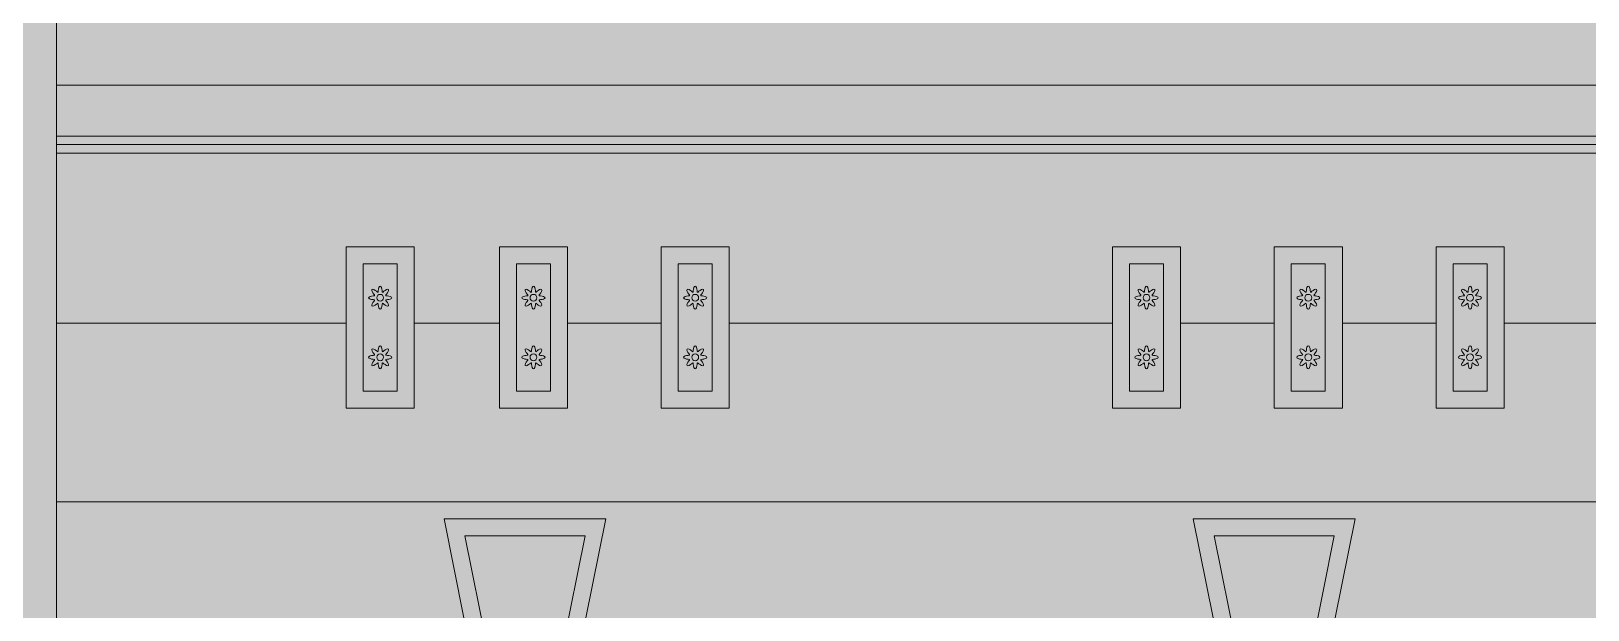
# Model space of a CAD drawing. Header units: millimetres. Extents: x -2412 to 16214, y -1176 to 12021.
# Drawn here: x 10473 to 13265, y 2447 to 3486 of the extents above; entities that cross this region are included whole.
import ezdxf

# ---------------------------------------------------------------- set-up
doc = ezdxf.new("R2010")
doc.units = ezdxf.units.MM
for name, color, linetype, lineweight, true_color in [('00_WHITE_BACKGROUND', 7, 'Continuous', 18, 0xffffff), ('01_STRUCTURE', 7, 'Continuous', 18, 0x000000), ('02_CORNICES', 7, 'Continuous', 18, 0x000000), ('03_FRAMES_DOORS', 7, 'Continuous', 18, 0x000000), ('04_GLAZING_SHUTTERS', 7, 'Continuous', 18, 0x000000), ('05_STONE_JOINTS', 7, 'Continuous', 18, 0x000000), ('06_ORNAMENT', 7, 'Continuous', 18, 0x000000)]:
    doc.layers.add(name, color=color, linetype=linetype, lineweight=lineweight, true_color=true_color)

msp = doc.modelspace()

# ---------------------------------------------------------------- linework, layer by layer
at = {"layer": '00_WHITE_BACKGROUND', "lineweight": 18, "true_color": 0xffffff}
msp.add_solid([(-2412.2137, -1175.5725), (16213.7405, -1175.5725), (-2412.2137, 12015.2672), (16213.7405, 12015.2672)], dxfattribs=at)
at = {"layer": '01_STRUCTURE', "color": 7, "lineweight": 18, "true_color": 0x000000}
for points in [[(10519.084, 2061.0687), (10519.084, 2305.3435), (10519.084, 2641.2214), (10519.084, 2961.8321), (10519.084, 3267.1756), (10519.084, 3282.4427), (10519.084, 3297.7099), (10519.084, 3389.313), (10519.084, 3618.3206)], [(11213.7405, 2610.687), (11503.8168, 2610.687)]]:
    msp.add_lwpolyline(points, dxfattribs=at)
at = {"layer": '02_CORNICES', "color": 7, "lineweight": 18, "true_color": 0x000000}
for points in [[(13961.8321, 3389.313), (10519.084, 3389.313)], [(10519.084, 3297.7099), (13893.1298, 3297.7099), (13961.8321, 3389.313)], [(10519.084, 3282.4427), (13969.4656, 3282.4427), (13969.4656, 3389.313), (13961.8321, 3389.313)], [(11261.4962, 2373.2977), (11249.4351, 2433.2366), (11213.7405, 2610.687)], [(11503.8168, 2610.687), (11468.1221, 2433.2366), (11456.0611, 2373.2977)], [(12605.0076, 2373.2977), (12592.9466, 2433.2366), (12557.2519, 2610.687)], [(12847.3282, 2610.687), (12811.6336, 2433.2366), (12799.5725, 2373.2977)]]:
    msp.add_lwpolyline(points, dxfattribs=at)
for points in [[(11251.0229, 2580.1527), (11290.9618, 2381.6794), (11426.5954, 2381.6794), (11466.5344, 2580.1527)], [(12594.5344, 2580.1527), (12634.4733, 2381.6794), (12770.1069, 2381.6794), (12810.0458, 2580.1527)]]:
    msp.add_lwpolyline(points, close=True, dxfattribs=at)
at = {"layer": '03_FRAMES_DOORS', "color": 7, "lineweight": 18, "true_color": 0x000000}
for points in [[(11725.1908, 3099.2366), (11725.1908, 2961.8321), (11725.1908, 2809.1603), (11603.0534, 2809.1603), (11603.0534, 2961.8321)], [(11160.3053, 2961.8321), (11160.3053, 2809.1603), (11038.1679, 2809.1603), (11038.1679, 2961.8321)], [(11435.1145, 2961.8321), (11435.1145, 2809.1603), (11312.9771, 2809.1603), (11312.9771, 2961.8321)], [(12534.3511, 2961.8321), (12534.3511, 2809.1603), (12412.2137, 2809.1603), (12412.2137, 2961.8321)]]:
    msp.add_lwpolyline(points, dxfattribs=at)
for points in [[(12702.2901, 3099.2366), (12824.4275, 3099.2366), (12824.4275, 2961.8321), (12824.4275, 2809.1603), (12702.2901, 2809.1603), (12702.2901, 2961.8321)], [(12992.3664, 3099.2366), (13114.5038, 3099.2366), (13114.5038, 2961.8321), (13114.5038, 2809.1603), (12992.3664, 2809.1603), (12992.3664, 2961.8321)]]:
    msp.add_lwpolyline(points, close=True, dxfattribs=at)
at = {"layer": '04_GLAZING_SHUTTERS', "color": 7, "lineweight": 18, "true_color": 0x000000}
for points in [[(11068.7023, 3068.7023), (11129.771, 3068.7023), (11129.771, 2839.6947), (11068.7023, 2839.6947)], [(11343.5115, 3068.7023), (11404.5802, 3068.7023), (11404.5802, 2839.6947), (11343.5115, 2839.6947)], [(11633.5878, 3068.7023), (11694.6565, 3068.7023), (11694.6565, 2839.6947), (11633.5878, 2839.6947)], [(12442.7481, 3068.7023), (12503.8168, 3068.7023), (12503.8168, 2839.6947), (12442.7481, 2839.6947)], [(12732.8244, 3068.7023), (12793.8931, 3068.7023), (12793.8931, 2839.6947), (12732.8244, 2839.6947)], [(13022.9008, 3068.7023), (13083.9695, 3068.7023), (13083.9695, 2839.6947), (13022.9008, 2839.6947)]]:
    msp.add_lwpolyline(points, close=True, dxfattribs=at)
at = {"layer": '05_STONE_JOINTS', "color": 7, "lineweight": 18, "true_color": 0x000000}
for points in [[(13832.0611, 3267.1756), (10519.084, 3267.1756)], [(10519.084, 2961.8321), (11038.1679, 2961.8321), (11038.1679, 3099.2366), (11160.3053, 3099.2366), (11160.3053, 2961.8321), (11312.9771, 2961.8321), (11312.9771, 3099.2366), (11435.1145, 3099.2366), (11435.1145, 2961.8321), (11603.0534, 2961.8321), (11603.0534, 3099.2366), (11725.1908, 3099.2366)], [(11725.1908, 2961.8321), (12412.2137, 2961.8321), (12412.2137, 3099.2366), (12534.3511, 3099.2366), (12534.3511, 2961.8321), (12702.2901, 2961.8321)], [(12824.4275, 2961.8321), (12992.3664, 2961.8321)], [(13114.5038, 2961.8321), (13832.0611, 2961.8321), (13832.0611, 2641.2214)], [(10519.084, 2641.2214), (13832.0611, 2641.2214)], [(12557.2519, 2610.687), (12847.3282, 2610.687)]]:
    msp.add_lwpolyline(points, dxfattribs=at)
at = {"layer": '06_ORNAMENT', "color": 7, "lineweight": 18, "true_color": 0x000000}
for points in [[(11078.4733, 3007.6336), (11079.1908, 3006.3206), (11081.1145, 3005.2519), (11083.7557, 3004.5496), (11086.3969, 3004.1985), (11088.3817, 3003.9542), (11089.2672, 3003.4962), (11088.9618, 3002.5649), (11087.7252, 3000.9924), (11086.1221, 2998.8702), (11084.7481, 2996.5038), (11084.1221, 2994.3817), (11084.5496, 2992.9466), (11085.9847, 2992.5191), (11088.1069, 2993.145), (11090.4733, 2994.5191), (11092.5954, 2996.1221), (11094.1679, 2997.3588), (11095.0992, 2997.6641), (11095.5573, 2996.7786), (11095.8015, 2994.7939), (11096.1527, 2992.1527), (11096.855, 2989.5115), (11097.9237, 2987.5878), (11099.2366, 2986.8702), (11100.5496, 2987.5878), (11101.6183, 2989.5115), (11102.3206, 2992.1527), (11102.6718, 2994.7939), (11102.916, 2996.7786), (11103.374, 2997.6641), (11104.3053, 2997.3588), (11105.8779, 2996.1221), (11108, 2994.5191), (11110.3664, 2993.145), (11112.4885, 2992.5191), (11113.9237, 2992.9466), (11114.3511, 2994.3817), (11113.7252, 2996.5038), (11112.3511, 2998.8702), (11110.7481, 3000.9924), (11109.5115, 3002.5649), (11109.2061, 3003.4962), (11110.0916, 3003.9542), (11112.0763, 3004.1985), (11114.7176, 3004.5496), (11117.3588, 3005.2519), (11119.2824, 3006.3206), (11120, 3007.6336), (11119.2824, 3008.9466), (11117.3588, 3010.0153), (11114.7176, 3010.7176), (11112.0763, 3011.0687), (11110.0916, 3011.313), (11109.2061, 3011.771), (11109.5115, 3012.7023), (11110.7481, 3014.2748), (11112.3511, 3016.3969), (11113.7252, 3018.7634), (11114.3511, 3020.8855), (11113.9237, 3022.3206), (11112.4885, 3022.7481), (11110.3664, 3022.1221), (11108, 3020.7481), (11105.8779, 3019.145), (11104.3053, 3017.9084), (11103.374, 3017.6031), (11102.916, 3018.4885), (11102.6718, 3020.4733), (11102.3206, 3023.1145), (11101.6183, 3025.7557), (11100.5496, 3027.6794), (11099.2366, 3028.3969), (11097.9237, 3027.6794), (11096.855, 3025.7557), (11096.1527, 3023.1145), (11095.8015, 3020.4733), (11095.5573, 3018.4885), (11095.0992, 3017.6031), (11094.1679, 3017.9084), (11092.5954, 3019.145), (11090.4733, 3020.7481), (11088.1069, 3022.1221), (11085.9847, 3022.7481), (11084.5496, 3022.3206), (11084.1221, 3020.8855), (11084.7481, 3018.7634), (11086.1221, 3016.3969), (11087.7252, 3014.2748), (11088.9618, 3012.7023), (11089.2672, 3011.771), (11088.3817, 3011.313), (11086.3969, 3011.0687), (11083.7557, 3010.7176), (11081.1145, 3010.0153), (11079.1908, 3008.9466)], [(11353.2824, 3007.6336), (11354, 3006.3206), (11355.9237, 3005.2519), (11358.5649, 3004.5496), (11361.2061, 3004.1985), (11363.1908, 3003.9542), (11364.0763, 3003.4962), (11363.771, 3002.5649), (11362.5344, 3000.9924), (11360.9313, 2998.8702), (11359.5573, 2996.5038), (11358.9313, 2994.3817), (11359.3588, 2992.9466), (11360.7939, 2992.5191), (11362.916, 2993.145), (11365.2824, 2994.5191), (11367.4046, 2996.1221), (11368.9771, 2997.3588), (11369.9084, 2997.6641), (11370.3664, 2996.7786), (11370.6107, 2994.7939), (11370.9618, 2992.1527), (11371.6641, 2989.5115), (11372.7328, 2987.5878), (11374.0458, 2986.8702), (11375.3588, 2987.5878), (11376.4275, 2989.5115), (11377.1298, 2992.1527), (11377.4809, 2994.7939), (11377.7252, 2996.7786), (11378.1832, 2997.6641), (11379.1145, 2997.3588), (11380.687, 2996.1221), (11382.8092, 2994.5191), (11385.1756, 2993.145), (11387.2977, 2992.5191), (11388.7328, 2992.9466), (11389.1603, 2994.3817), (11388.5344, 2996.5038), (11387.1603, 2998.8702), (11385.5573, 3000.9924), (11384.3206, 3002.5649), (11384.0153, 3003.4962), (11384.9008, 3003.9542), (11386.8855, 3004.1985), (11389.5267, 3004.5496), (11392.1679, 3005.2519), (11394.0916, 3006.3206), (11394.8092, 3007.6336), (11394.0916, 3008.9466), (11392.1679, 3010.0153), (11389.5267, 3010.7176), (11386.8855, 3011.0687), (11384.9008, 3011.313), (11384.0153, 3011.771), (11384.3206, 3012.7023), (11385.5573, 3014.2748), (11387.1603, 3016.3969), (11388.5344, 3018.7634), (11389.1603, 3020.8855), (11388.7328, 3022.3206), (11387.2977, 3022.7481), (11385.1756, 3022.1221), (11382.8092, 3020.7481), (11380.687, 3019.145), (11379.1145, 3017.9084), (11378.1832, 3017.6031), (11377.7252, 3018.4885), (11377.4809, 3020.4733), (11377.1298, 3023.1145), (11376.4275, 3025.7557), (11375.3588, 3027.6794), (11374.0458, 3028.3969), (11372.7328, 3027.6794), (11371.6641, 3025.7557), (11370.9618, 3023.1145), (11370.6107, 3020.4733), (11370.3664, 3018.4885), (11369.9084, 3017.6031), (11368.9771, 3017.9084), (11367.4046, 3019.145), (11365.2824, 3020.7481), (11362.916, 3022.1221), (11360.7939, 3022.7481), (11359.3588, 3022.3206), (11358.9313, 3020.8855), (11359.5573, 3018.7634), (11360.9313, 3016.3969), (11362.5344, 3014.2748), (11363.771, 3012.7023), (11364.0763, 3011.771), (11363.1908, 3011.313), (11361.2061, 3011.0687), (11358.5649, 3010.7176), (11355.9237, 3010.0153), (11354, 3008.9466)], [(11643.3588, 3007.6336), (11644.0763, 3006.3206), (11646, 3005.2519), (11648.6412, 3004.5496), (11651.2824, 3004.1985), (11653.2672, 3003.9542), (11654.1527, 3003.4962), (11653.8473, 3002.5649), (11652.6107, 3000.9924), (11651.0076, 2998.8702), (11649.6336, 2996.5038), (11649.0076, 2994.3817), (11649.4351, 2992.9466), (11650.8702, 2992.5191), (11652.9924, 2993.145), (11655.3588, 2994.5191), (11657.4809, 2996.1221), (11659.0534, 2997.3588), (11659.9847, 2997.6641), (11660.4427, 2996.7786), (11660.687, 2994.7939), (11661.0382, 2992.1527), (11661.7405, 2989.5115), (11662.8092, 2987.5878), (11664.1221, 2986.8702), (11665.4351, 2987.5878), (11666.5038, 2989.5115), (11667.2061, 2992.1527), (11667.5573, 2994.7939), (11667.8015, 2996.7786), (11668.2595, 2997.6641), (11669.1908, 2997.3588), (11670.7634, 2996.1221), (11672.8855, 2994.5191), (11675.2519, 2993.145), (11677.374, 2992.5191), (11678.8092, 2992.9466), (11679.2366, 2994.3817), (11678.6107, 2996.5038), (11677.2366, 2998.8702), (11675.6336, 3000.9924), (11674.3969, 3002.5649), (11674.0916, 3003.4962), (11674.9771, 3003.9542), (11676.9618, 3004.1985), (11679.6031, 3004.5496), (11682.2443, 3005.2519), (11684.1679, 3006.3206), (11684.8855, 3007.6336), (11684.1679, 3008.9466), (11682.2443, 3010.0153), (11679.6031, 3010.7176), (11676.9618, 3011.0687), (11674.9771, 3011.313), (11674.0916, 3011.771), (11674.3969, 3012.7023), (11675.6336, 3014.2748), (11677.2366, 3016.3969), (11678.6107, 3018.7634), (11679.2366, 3020.8855), (11678.8092, 3022.3206), (11677.374, 3022.7481), (11675.2519, 3022.1221), (11672.8855, 3020.7481), (11670.7634, 3019.145), (11669.1908, 3017.9084), (11668.2595, 3017.6031), (11667.8015, 3018.4885), (11667.5573, 3020.4733), (11667.2061, 3023.1145), (11666.5038, 3025.7557), (11665.4351, 3027.6794), (11664.1221, 3028.3969), (11662.8092, 3027.6794), (11661.7405, 3025.7557), (11661.0382, 3023.1145), (11660.687, 3020.4733), (11660.4427, 3018.4885), (11659.9847, 3017.6031), (11659.0534, 3017.9084), (11657.4809, 3019.145), (11655.3588, 3020.7481), (11652.9924, 3022.1221), (11650.8702, 3022.7481), (11649.4351, 3022.3206), (11649.0076, 3020.8855), (11649.6336, 3018.7634), (11651.0076, 3016.3969), (11652.6107, 3014.2748), (11653.8473, 3012.7023), (11654.1527, 3011.771), (11653.2672, 3011.313), (11651.2824, 3011.0687), (11648.6412, 3010.7176), (11646, 3010.0153), (11644.0763, 3008.9466)], [(12452.5191, 3007.6336), (12453.2366, 3006.3206), (12455.1603, 3005.2519), (12457.8015, 3004.5496), (12460.4427, 3004.1985), (12462.4275, 3003.9542), (12463.313, 3003.4962), (12463.0076, 3002.5649), (12461.771, 3000.9924), (12460.1679, 2998.8702), (12458.7939, 2996.5038), (12458.1679, 2994.3817), (12458.5954, 2992.9466), (12460.0305, 2992.5191), (12462.1527, 2993.145), (12464.5191, 2994.5191), (12466.6412, 2996.1221), (12468.2137, 2997.3588), (12469.145, 2997.6641), (12469.6031, 2996.7786), (12469.8473, 2994.7939), (12470.1985, 2992.1527), (12470.9008, 2989.5115), (12471.9695, 2987.5878), (12473.2824, 2986.8702), (12474.5954, 2987.5878), (12475.6641, 2989.5115), (12476.3664, 2992.1527), (12476.7176, 2994.7939), (12476.9618, 2996.7786), (12477.4198, 2997.6641), (12478.3511, 2997.3588), (12479.9237, 2996.1221), (12482.0458, 2994.5191), (12484.4122, 2993.145), (12486.5344, 2992.5191), (12487.9695, 2992.9466), (12488.3969, 2994.3817), (12487.771, 2996.5038), (12486.3969, 2998.8702), (12484.7939, 3000.9924), (12483.5573, 3002.5649), (12483.2519, 3003.4962), (12484.1374, 3003.9542), (12486.1221, 3004.1985), (12488.7634, 3004.5496), (12491.4046, 3005.2519), (12493.3282, 3006.3206), (12494.0458, 3007.6336), (12493.3282, 3008.9466), (12491.4046, 3010.0153), (12488.7634, 3010.7176), (12486.1221, 3011.0687), (12484.1374, 3011.313), (12483.2519, 3011.771), (12483.5573, 3012.7023), (12484.7939, 3014.2748), (12486.3969, 3016.3969), (12487.771, 3018.7634), (12488.3969, 3020.8855), (12487.9695, 3022.3206), (12486.5344, 3022.7481), (12484.4122, 3022.1221), (12482.0458, 3020.7481), (12479.9237, 3019.145), (12478.3511, 3017.9084), (12477.4198, 3017.6031), (12476.9618, 3018.4885), (12476.7176, 3020.4733), (12476.3664, 3023.1145), (12475.6641, 3025.7557), (12474.5954, 3027.6794), (12473.2824, 3028.3969), (12471.9695, 3027.6794), (12470.9008, 3025.7557), (12470.1985, 3023.1145), (12469.8473, 3020.4733), (12469.6031, 3018.4885), (12469.145, 3017.6031), (12468.2137, 3017.9084), (12466.6412, 3019.145), (12464.5191, 3020.7481), (12462.1527, 3022.1221), (12460.0305, 3022.7481), (12458.5954, 3022.3206), (12458.1679, 3020.8855), (12458.7939, 3018.7634), (12460.1679, 3016.3969), (12461.771, 3014.2748), (12463.0076, 3012.7023), (12463.313, 3011.771), (12462.4275, 3011.313), (12460.4427, 3011.0687), (12457.8015, 3010.7176), (12455.1603, 3010.0153), (12453.2366, 3008.9466)], [(12742.5954, 3007.6336), (12743.313, 3006.3206), (12745.2366, 3005.2519), (12747.8779, 3004.5496), (12750.5191, 3004.1985), (12752.5038, 3003.9542), (12753.3893, 3003.4962), (12753.084, 3002.5649), (12751.8473, 3000.9924), (12750.2443, 2998.8702), (12748.8702, 2996.5038), (12748.2443, 2994.3817), (12748.6718, 2992.9466), (12750.1069, 2992.5191), (12752.229, 2993.145), (12754.5954, 2994.5191), (12756.7176, 2996.1221), (12758.2901, 2997.3588), (12759.2214, 2997.6641), (12759.6794, 2996.7786), (12759.9237, 2994.7939), (12760.2748, 2992.1527), (12760.9771, 2989.5115), (12762.0458, 2987.5878), (12763.3588, 2986.8702), (12764.6718, 2987.5878), (12765.7405, 2989.5115), (12766.4427, 2992.1527), (12766.7939, 2994.7939), (12767.0382, 2996.7786), (12767.4962, 2997.6641), (12768.4275, 2997.3588), (12770, 2996.1221), (12772.1221, 2994.5191), (12774.4885, 2993.145), (12776.6107, 2992.5191), (12778.0458, 2992.9466), (12778.4733, 2994.3817), (12777.8473, 2996.5038), (12776.4733, 2998.8702), (12774.8702, 3000.9924), (12773.6336, 3002.5649), (12773.3282, 3003.4962), (12774.2137, 3003.9542), (12776.1985, 3004.1985), (12778.8397, 3004.5496), (12781.4809, 3005.2519), (12783.4046, 3006.3206), (12784.1221, 3007.6336), (12783.4046, 3008.9466), (12781.4809, 3010.0153), (12778.8397, 3010.7176), (12776.1985, 3011.0687), (12774.2137, 3011.313), (12773.3282, 3011.771), (12773.6336, 3012.7023), (12774.8702, 3014.2748), (12776.4733, 3016.3969), (12777.8473, 3018.7634), (12778.4733, 3020.8855), (12778.0458, 3022.3206), (12776.6107, 3022.7481), (12774.4885, 3022.1221), (12772.1221, 3020.7481), (12770, 3019.145), (12768.4275, 3017.9084), (12767.4962, 3017.6031), (12767.0382, 3018.4885), (12766.7939, 3020.4733), (12766.4427, 3023.1145), (12765.7405, 3025.7557), (12764.6718, 3027.6794), (12763.3588, 3028.3969), (12762.0458, 3027.6794), (12760.9771, 3025.7557), (12760.2748, 3023.1145), (12759.9237, 3020.4733), (12759.6794, 3018.4885), (12759.2214, 3017.6031), (12758.2901, 3017.9084), (12756.7176, 3019.145), (12754.5954, 3020.7481), (12752.229, 3022.1221), (12750.1069, 3022.7481), (12748.6718, 3022.3206), (12748.2443, 3020.8855), (12748.8702, 3018.7634), (12750.2443, 3016.3969), (12751.8473, 3014.2748), (12753.084, 3012.7023), (12753.3893, 3011.771), (12752.5038, 3011.313), (12750.5191, 3011.0687), (12747.8779, 3010.7176), (12745.2366, 3010.0153), (12743.313, 3008.9466)], [(13032.6718, 3007.6336), (13033.3893, 3006.3206), (13035.313, 3005.2519), (13037.9542, 3004.5496), (13040.5954, 3004.1985), (13042.5802, 3003.9542), (13043.4656, 3003.4962), (13043.1603, 3002.5649), (13041.9237, 3000.9924), (13040.3206, 2998.8702), (13038.9466, 2996.5038), (13038.3206, 2994.3817), (13038.7481, 2992.9466), (13040.1832, 2992.5191), (13042.3053, 2993.145), (13044.6718, 2994.5191), (13046.7939, 2996.1221), (13048.3664, 2997.3588), (13049.2977, 2997.6641), (13049.7557, 2996.7786), (13050, 2994.7939), (13050.3511, 2992.1527), (13051.0534, 2989.5115), (13052.1221, 2987.5878), (13053.4351, 2986.8702), (13054.7481, 2987.5878), (13055.8168, 2989.5115), (13056.5191, 2992.1527), (13056.8702, 2994.7939), (13057.1145, 2996.7786), (13057.5725, 2997.6641), (13058.5038, 2997.3588), (13060.0763, 2996.1221), (13062.1985, 2994.5191), (13064.5649, 2993.145), (13066.687, 2992.5191), (13068.1221, 2992.9466), (13068.5496, 2994.3817), (13067.9237, 2996.5038), (13066.5496, 2998.8702), (13064.9466, 3000.9924), (13063.7099, 3002.5649), (13063.4046, 3003.4962), (13064.2901, 3003.9542), (13066.2748, 3004.1985), (13068.916, 3004.5496), (13071.5573, 3005.2519), (13073.4809, 3006.3206), (13074.1985, 3007.6336), (13073.4809, 3008.9466), (13071.5573, 3010.0153), (13068.916, 3010.7176), (13066.2748, 3011.0687), (13064.2901, 3011.313), (13063.4046, 3011.771), (13063.7099, 3012.7023), (13064.9466, 3014.2748), (13066.5496, 3016.3969), (13067.9237, 3018.7634), (13068.5496, 3020.8855), (13068.1221, 3022.3206), (13066.687, 3022.7481), (13064.5649, 3022.1221), (13062.1985, 3020.7481), (13060.0763, 3019.145), (13058.5038, 3017.9084), (13057.5725, 3017.6031), (13057.1145, 3018.4885), (13056.8702, 3020.4733), (13056.5191, 3023.1145), (13055.8168, 3025.7557), (13054.7481, 3027.6794), (13053.4351, 3028.3969), (13052.1221, 3027.6794), (13051.0534, 3025.7557), (13050.3511, 3023.1145), (13050, 3020.4733), (13049.7557, 3018.4885), (13049.2977, 3017.6031), (13048.3664, 3017.9084), (13046.7939, 3019.145), (13044.6718, 3020.7481), (13042.3053, 3022.1221), (13040.1832, 3022.7481), (13038.7481, 3022.3206), (13038.3206, 3020.8855), (13038.9466, 3018.7634), (13040.3206, 3016.3969), (13041.9237, 3014.2748), (13043.1603, 3012.7023), (13043.4656, 3011.771), (13042.5802, 3011.313), (13040.5954, 3011.0687), (13037.9542, 3010.7176), (13035.313, 3010.0153), (13033.3893, 3008.9466)], [(11093.1298, 3007.6336), (11093.5878, 3005.2977), (11094.916, 3003.313), (11096.9008, 3001.9847), (11099.2366, 3001.5267), (11101.5725, 3001.9847), (11103.5573, 3003.313), (11104.8855, 3005.2977), (11105.3435, 3007.6336), (11104.8855, 3009.9695), (11103.5573, 3011.9542), (11101.5725, 3013.2824), (11099.2366, 3013.7405), (11096.9008, 3013.2824), (11094.916, 3011.9542), (11093.5878, 3009.9695)], [(11367.9389, 3007.6336), (11368.3969, 3005.2977), (11369.7252, 3003.313), (11371.7099, 3001.9847), (11374.0458, 3001.5267), (11376.3817, 3001.9847), (11378.3664, 3003.313), (11379.6947, 3005.2977), (11380.1527, 3007.6336), (11379.6947, 3009.9695), (11378.3664, 3011.9542), (11376.3817, 3013.2824), (11374.0458, 3013.7405), (11371.7099, 3013.2824), (11369.7252, 3011.9542), (11368.3969, 3009.9695)], [(11658.0153, 3007.6336), (11658.4733, 3005.2977), (11659.8015, 3003.313), (11661.7863, 3001.9847), (11664.1221, 3001.5267), (11666.458, 3001.9847), (11668.4427, 3003.313), (11669.771, 3005.2977), (11670.229, 3007.6336), (11669.771, 3009.9695), (11668.4427, 3011.9542), (11666.458, 3013.2824), (11664.1221, 3013.7405), (11661.7863, 3013.2824), (11659.8015, 3011.9542), (11658.4733, 3009.9695)], [(12467.1756, 3007.6336), (12467.6336, 3005.2977), (12468.9618, 3003.313), (12470.9466, 3001.9847), (12473.2824, 3001.5267), (12475.6183, 3001.9847), (12477.6031, 3003.313), (12478.9313, 3005.2977), (12479.3893, 3007.6336), (12478.9313, 3009.9695), (12477.6031, 3011.9542), (12475.6183, 3013.2824), (12473.2824, 3013.7405), (12470.9466, 3013.2824), (12468.9618, 3011.9542), (12467.6336, 3009.9695)], [(12757.2519, 3007.6336), (12757.7099, 3005.2977), (12759.0382, 3003.313), (12761.0229, 3001.9847), (12763.3588, 3001.5267), (12765.6947, 3001.9847), (12767.6794, 3003.313), (12769.0076, 3005.2977), (12769.4656, 3007.6336), (12769.0076, 3009.9695), (12767.6794, 3011.9542), (12765.6947, 3013.2824), (12763.3588, 3013.7405), (12761.0229, 3013.2824), (12759.0382, 3011.9542), (12757.7099, 3009.9695)], [(13047.3282, 3007.6336), (13047.7863, 3005.2977), (13049.1145, 3003.313), (13051.0992, 3001.9847), (13053.4351, 3001.5267), (13055.771, 3001.9847), (13057.7557, 3003.313), (13059.084, 3005.2977), (13059.542, 3007.6336), (13059.084, 3009.9695), (13057.7557, 3011.9542), (13055.771, 3013.2824), (13053.4351, 3013.7405), (13051.0992, 3013.2824), (13049.1145, 3011.9542), (13047.7863, 3009.9695)], [(11078.4733, 2900.7634), (11079.1908, 2899.4504), (11081.1145, 2898.3817), (11083.7557, 2897.6794), (11086.3969, 2897.3282), (11088.3817, 2897.084), (11089.2672, 2896.626), (11088.9618, 2895.6947), (11087.7252, 2894.1221), (11086.1221, 2892), (11084.7481, 2889.6336), (11084.1221, 2887.5115), (11084.5496, 2886.0763), (11085.9847, 2885.6489), (11088.1069, 2886.2748), (11090.4733, 2887.6489), (11092.5954, 2889.2519), (11094.1679, 2890.4885), (11095.0992, 2890.7939), (11095.5573, 2889.9084), (11095.8015, 2887.9237), (11096.1527, 2885.2824), (11096.855, 2882.6412), (11097.9237, 2880.7176), (11099.2366, 2880), (11100.5496, 2880.7176), (11101.6183, 2882.6412), (11102.3206, 2885.2824), (11102.6718, 2887.9237), (11102.916, 2889.9084), (11103.374, 2890.7939), (11104.3053, 2890.4885), (11105.8779, 2889.2519), (11108, 2887.6489), (11110.3664, 2886.2748), (11112.4885, 2885.6489), (11113.9237, 2886.0763), (11114.3511, 2887.5115), (11113.7252, 2889.6336), (11112.3511, 2892), (11110.7481, 2894.1221), (11109.5115, 2895.6947), (11109.2061, 2896.626), (11110.0916, 2897.084), (11112.0763, 2897.3282), (11114.7176, 2897.6794), (11117.3588, 2898.3817), (11119.2824, 2899.4504), (11120, 2900.7634), (11119.2824, 2902.0763), (11117.3588, 2903.145), (11114.7176, 2903.8473), (11112.0763, 2904.1985), (11110.0916, 2904.4427), (11109.2061, 2904.9008), (11109.5115, 2905.8321), (11110.7481, 2907.4046), (11112.3511, 2909.5267), (11113.7252, 2911.8931), (11114.3511, 2914.0153), (11113.9237, 2915.4504), (11112.4885, 2915.8779), (11110.3664, 2915.2519), (11108, 2913.8779), (11105.8779, 2912.2748), (11104.3053, 2911.0382), (11103.374, 2910.7328), (11102.916, 2911.6183), (11102.6718, 2913.6031), (11102.3206, 2916.2443), (11101.6183, 2918.8855), (11100.5496, 2920.8092), (11099.2366, 2921.5267), (11097.9237, 2920.8092), (11096.855, 2918.8855), (11096.1527, 2916.2443), (11095.8015, 2913.6031), (11095.5573, 2911.6183), (11095.0992, 2910.7328), (11094.1679, 2911.0382), (11092.5954, 2912.2748), (11090.4733, 2913.8779), (11088.1069, 2915.2519), (11085.9847, 2915.8779), (11084.5496, 2915.4504), (11084.1221, 2914.0153), (11084.7481, 2911.8931), (11086.1221, 2909.5267), (11087.7252, 2907.4046), (11088.9618, 2905.8321), (11089.2672, 2904.9008), (11088.3817, 2904.4427), (11086.3969, 2904.1985), (11083.7557, 2903.8473), (11081.1145, 2903.145), (11079.1908, 2902.0763)], [(11093.1298, 2900.7634), (11093.5878, 2898.4275), (11094.916, 2896.4427), (11096.9008, 2895.1145), (11099.2366, 2894.6565), (11101.5725, 2895.1145), (11103.5573, 2896.4427), (11104.8855, 2898.4275), (11105.3435, 2900.7634), (11104.8855, 2903.0992), (11103.5573, 2905.084), (11101.5725, 2906.4122), (11099.2366, 2906.8702), (11096.9008, 2906.4122), (11094.916, 2905.084), (11093.5878, 2903.0992)], [(11353.2824, 2900.7634), (11354, 2899.4504), (11355.9237, 2898.3817), (11358.5649, 2897.6794), (11361.2061, 2897.3282), (11363.1908, 2897.084), (11364.0763, 2896.626), (11363.771, 2895.6947), (11362.5344, 2894.1221), (11360.9313, 2892), (11359.5573, 2889.6336), (11358.9313, 2887.5115), (11359.3588, 2886.0763), (11360.7939, 2885.6489), (11362.916, 2886.2748), (11365.2824, 2887.6489), (11367.4046, 2889.2519), (11368.9771, 2890.4885), (11369.9084, 2890.7939), (11370.3664, 2889.9084), (11370.6107, 2887.9237), (11370.9618, 2885.2824), (11371.6641, 2882.6412), (11372.7328, 2880.7176), (11374.0458, 2880), (11375.3588, 2880.7176), (11376.4275, 2882.6412), (11377.1298, 2885.2824), (11377.4809, 2887.9237), (11377.7252, 2889.9084), (11378.1832, 2890.7939), (11379.1145, 2890.4885), (11380.687, 2889.2519), (11382.8092, 2887.6489), (11385.1756, 2886.2748), (11387.2977, 2885.6489), (11388.7328, 2886.0763), (11389.1603, 2887.5115), (11388.5344, 2889.6336), (11387.1603, 2892), (11385.5573, 2894.1221), (11384.3206, 2895.6947), (11384.0153, 2896.626), (11384.9008, 2897.084), (11386.8855, 2897.3282), (11389.5267, 2897.6794), (11392.1679, 2898.3817), (11394.0916, 2899.4504), (11394.8092, 2900.7634), (11394.0916, 2902.0763), (11392.1679, 2903.145), (11389.5267, 2903.8473), (11386.8855, 2904.1985), (11384.9008, 2904.4427), (11384.0153, 2904.9008), (11384.3206, 2905.8321), (11385.5573, 2907.4046), (11387.1603, 2909.5267), (11388.5344, 2911.8931), (11389.1603, 2914.0153), (11388.7328, 2915.4504), (11387.2977, 2915.8779), (11385.1756, 2915.2519), (11382.8092, 2913.8779), (11380.687, 2912.2748), (11379.1145, 2911.0382), (11378.1832, 2910.7328), (11377.7252, 2911.6183), (11377.4809, 2913.6031), (11377.1298, 2916.2443), (11376.4275, 2918.8855), (11375.3588, 2920.8092), (11374.0458, 2921.5267), (11372.7328, 2920.8092), (11371.6641, 2918.8855), (11370.9618, 2916.2443), (11370.6107, 2913.6031), (11370.3664, 2911.6183), (11369.9084, 2910.7328), (11368.9771, 2911.0382), (11367.4046, 2912.2748), (11365.2824, 2913.8779), (11362.916, 2915.2519), (11360.7939, 2915.8779), (11359.3588, 2915.4504), (11358.9313, 2914.0153), (11359.5573, 2911.8931), (11360.9313, 2909.5267), (11362.5344, 2907.4046), (11363.771, 2905.8321), (11364.0763, 2904.9008), (11363.1908, 2904.4427), (11361.2061, 2904.1985), (11358.5649, 2903.8473), (11355.9237, 2903.145), (11354, 2902.0763)], [(11367.9389, 2900.7634), (11368.3969, 2898.4275), (11369.7252, 2896.4427), (11371.7099, 2895.1145), (11374.0458, 2894.6565), (11376.3817, 2895.1145), (11378.3664, 2896.4427), (11379.6947, 2898.4275), (11380.1527, 2900.7634), (11379.6947, 2903.0992), (11378.3664, 2905.084), (11376.3817, 2906.4122), (11374.0458, 2906.8702), (11371.7099, 2906.4122), (11369.7252, 2905.084), (11368.3969, 2903.0992)], [(11643.3588, 2900.7634), (11644.0763, 2899.4504), (11646, 2898.3817), (11648.6412, 2897.6794), (11651.2824, 2897.3282), (11653.2672, 2897.084), (11654.1527, 2896.626), (11653.8473, 2895.6947), (11652.6107, 2894.1221), (11651.0076, 2892), (11649.6336, 2889.6336), (11649.0076, 2887.5115), (11649.4351, 2886.0763), (11650.8702, 2885.6489), (11652.9924, 2886.2748), (11655.3588, 2887.6489), (11657.4809, 2889.2519), (11659.0534, 2890.4885), (11659.9847, 2890.7939), (11660.4427, 2889.9084), (11660.687, 2887.9237), (11661.0382, 2885.2824), (11661.7405, 2882.6412), (11662.8092, 2880.7176), (11664.1221, 2880), (11665.4351, 2880.7176), (11666.5038, 2882.6412), (11667.2061, 2885.2824), (11667.5573, 2887.9237), (11667.8015, 2889.9084), (11668.2595, 2890.7939), (11669.1908, 2890.4885), (11670.7634, 2889.2519), (11672.8855, 2887.6489), (11675.2519, 2886.2748), (11677.374, 2885.6489), (11678.8092, 2886.0763), (11679.2366, 2887.5115), (11678.6107, 2889.6336), (11677.2366, 2892), (11675.6336, 2894.1221), (11674.3969, 2895.6947), (11674.0916, 2896.626), (11674.9771, 2897.084), (11676.9618, 2897.3282), (11679.6031, 2897.6794), (11682.2443, 2898.3817), (11684.1679, 2899.4504), (11684.8855, 2900.7634), (11684.1679, 2902.0763), (11682.2443, 2903.145), (11679.6031, 2903.8473), (11676.9618, 2904.1985), (11674.9771, 2904.4427), (11674.0916, 2904.9008), (11674.3969, 2905.8321), (11675.6336, 2907.4046), (11677.2366, 2909.5267), (11678.6107, 2911.8931), (11679.2366, 2914.0153), (11678.8092, 2915.4504), (11677.374, 2915.8779), (11675.2519, 2915.2519), (11672.8855, 2913.8779), (11670.7634, 2912.2748), (11669.1908, 2911.0382), (11668.2595, 2910.7328), (11667.8015, 2911.6183), (11667.5573, 2913.6031), (11667.2061, 2916.2443), (11666.5038, 2918.8855), (11665.4351, 2920.8092), (11664.1221, 2921.5267), (11662.8092, 2920.8092), (11661.7405, 2918.8855), (11661.0382, 2916.2443), (11660.687, 2913.6031), (11660.4427, 2911.6183), (11659.9847, 2910.7328), (11659.0534, 2911.0382), (11657.4809, 2912.2748), (11655.3588, 2913.8779), (11652.9924, 2915.2519), (11650.8702, 2915.8779), (11649.4351, 2915.4504), (11649.0076, 2914.0153), (11649.6336, 2911.8931), (11651.0076, 2909.5267), (11652.6107, 2907.4046), (11653.8473, 2905.8321), (11654.1527, 2904.9008), (11653.2672, 2904.4427), (11651.2824, 2904.1985), (11648.6412, 2903.8473), (11646, 2903.145), (11644.0763, 2902.0763)], [(11658.0153, 2900.7634), (11658.4733, 2898.4275), (11659.8015, 2896.4427), (11661.7863, 2895.1145), (11664.1221, 2894.6565), (11666.458, 2895.1145), (11668.4427, 2896.4427), (11669.771, 2898.4275), (11670.229, 2900.7634), (11669.771, 2903.0992), (11668.4427, 2905.084), (11666.458, 2906.4122), (11664.1221, 2906.8702), (11661.7863, 2906.4122), (11659.8015, 2905.084), (11658.4733, 2903.0992)], [(12452.5191, 2900.7634), (12453.2366, 2899.4504), (12455.1603, 2898.3817), (12457.8015, 2897.6794), (12460.4427, 2897.3282), (12462.4275, 2897.084), (12463.313, 2896.626), (12463.0076, 2895.6947), (12461.771, 2894.1221), (12460.1679, 2892), (12458.7939, 2889.6336), (12458.1679, 2887.5115), (12458.5954, 2886.0763), (12460.0305, 2885.6489), (12462.1527, 2886.2748), (12464.5191, 2887.6489), (12466.6412, 2889.2519), (12468.2137, 2890.4885), (12469.145, 2890.7939), (12469.6031, 2889.9084), (12469.8473, 2887.9237), (12470.1985, 2885.2824), (12470.9008, 2882.6412), (12471.9695, 2880.7176), (12473.2824, 2880), (12474.5954, 2880.7176), (12475.6641, 2882.6412), (12476.3664, 2885.2824), (12476.7176, 2887.9237), (12476.9618, 2889.9084), (12477.4198, 2890.7939), (12478.3511, 2890.4885), (12479.9237, 2889.2519), (12482.0458, 2887.6489), (12484.4122, 2886.2748), (12486.5344, 2885.6489), (12487.9695, 2886.0763), (12488.3969, 2887.5115), (12487.771, 2889.6336), (12486.3969, 2892), (12484.7939, 2894.1221), (12483.5573, 2895.6947), (12483.2519, 2896.626), (12484.1374, 2897.084), (12486.1221, 2897.3282), (12488.7634, 2897.6794), (12491.4046, 2898.3817), (12493.3282, 2899.4504), (12494.0458, 2900.7634), (12493.3282, 2902.0763), (12491.4046, 2903.145), (12488.7634, 2903.8473), (12486.1221, 2904.1985), (12484.1374, 2904.4427), (12483.2519, 2904.9008), (12483.5573, 2905.8321), (12484.7939, 2907.4046), (12486.3969, 2909.5267), (12487.771, 2911.8931), (12488.3969, 2914.0153), (12487.9695, 2915.4504), (12486.5344, 2915.8779), (12484.4122, 2915.2519), (12482.0458, 2913.8779), (12479.9237, 2912.2748), (12478.3511, 2911.0382), (12477.4198, 2910.7328), (12476.9618, 2911.6183), (12476.7176, 2913.6031), (12476.3664, 2916.2443), (12475.6641, 2918.8855), (12474.5954, 2920.8092), (12473.2824, 2921.5267), (12471.9695, 2920.8092), (12470.9008, 2918.8855), (12470.1985, 2916.2443), (12469.8473, 2913.6031), (12469.6031, 2911.6183), (12469.145, 2910.7328), (12468.2137, 2911.0382), (12466.6412, 2912.2748), (12464.5191, 2913.8779), (12462.1527, 2915.2519), (12460.0305, 2915.8779), (12458.5954, 2915.4504), (12458.1679, 2914.0153), (12458.7939, 2911.8931), (12460.1679, 2909.5267), (12461.771, 2907.4046), (12463.0076, 2905.8321), (12463.313, 2904.9008), (12462.4275, 2904.4427), (12460.4427, 2904.1985), (12457.8015, 2903.8473), (12455.1603, 2903.145), (12453.2366, 2902.0763)], [(12467.1756, 2900.7634), (12467.6336, 2898.4275), (12468.9618, 2896.4427), (12470.9466, 2895.1145), (12473.2824, 2894.6565), (12475.6183, 2895.1145), (12477.6031, 2896.4427), (12478.9313, 2898.4275), (12479.3893, 2900.7634), (12478.9313, 2903.0992), (12477.6031, 2905.084), (12475.6183, 2906.4122), (12473.2824, 2906.8702), (12470.9466, 2906.4122), (12468.9618, 2905.084), (12467.6336, 2903.0992)], [(12742.5954, 2900.7634), (12743.313, 2899.4504), (12745.2366, 2898.3817), (12747.8779, 2897.6794), (12750.5191, 2897.3282), (12752.5038, 2897.084), (12753.3893, 2896.626), (12753.084, 2895.6947), (12751.8473, 2894.1221), (12750.2443, 2892), (12748.8702, 2889.6336), (12748.2443, 2887.5115), (12748.6718, 2886.0763), (12750.1069, 2885.6489), (12752.229, 2886.2748), (12754.5954, 2887.6489), (12756.7176, 2889.2519), (12758.2901, 2890.4885), (12759.2214, 2890.7939), (12759.6794, 2889.9084), (12759.9237, 2887.9237), (12760.2748, 2885.2824), (12760.9771, 2882.6412), (12762.0458, 2880.7176), (12763.3588, 2880), (12764.6718, 2880.7176), (12765.7405, 2882.6412), (12766.4427, 2885.2824), (12766.7939, 2887.9237), (12767.0382, 2889.9084), (12767.4962, 2890.7939), (12768.4275, 2890.4885), (12770, 2889.2519), (12772.1221, 2887.6489), (12774.4885, 2886.2748), (12776.6107, 2885.6489), (12778.0458, 2886.0763), (12778.4733, 2887.5115), (12777.8473, 2889.6336), (12776.4733, 2892), (12774.8702, 2894.1221), (12773.6336, 2895.6947), (12773.3282, 2896.626), (12774.2137, 2897.084), (12776.1985, 2897.3282), (12778.8397, 2897.6794), (12781.4809, 2898.3817), (12783.4046, 2899.4504), (12784.1221, 2900.7634), (12783.4046, 2902.0763), (12781.4809, 2903.145), (12778.8397, 2903.8473), (12776.1985, 2904.1985), (12774.2137, 2904.4427), (12773.3282, 2904.9008), (12773.6336, 2905.8321), (12774.8702, 2907.4046), (12776.4733, 2909.5267), (12777.8473, 2911.8931), (12778.4733, 2914.0153), (12778.0458, 2915.4504), (12776.6107, 2915.8779), (12774.4885, 2915.2519), (12772.1221, 2913.8779), (12770, 2912.2748), (12768.4275, 2911.0382), (12767.4962, 2910.7328), (12767.0382, 2911.6183), (12766.7939, 2913.6031), (12766.4427, 2916.2443), (12765.7405, 2918.8855), (12764.6718, 2920.8092), (12763.3588, 2921.5267), (12762.0458, 2920.8092), (12760.9771, 2918.8855), (12760.2748, 2916.2443), (12759.9237, 2913.6031), (12759.6794, 2911.6183), (12759.2214, 2910.7328), (12758.2901, 2911.0382), (12756.7176, 2912.2748), (12754.5954, 2913.8779), (12752.229, 2915.2519), (12750.1069, 2915.8779), (12748.6718, 2915.4504), (12748.2443, 2914.0153), (12748.8702, 2911.8931), (12750.2443, 2909.5267), (12751.8473, 2907.4046), (12753.084, 2905.8321), (12753.3893, 2904.9008), (12752.5038, 2904.4427), (12750.5191, 2904.1985), (12747.8779, 2903.8473), (12745.2366, 2903.145), (12743.313, 2902.0763)], [(12757.2519, 2900.7634), (12757.7099, 2898.4275), (12759.0382, 2896.4427), (12761.0229, 2895.1145), (12763.3588, 2894.6565), (12765.6947, 2895.1145), (12767.6794, 2896.4427), (12769.0076, 2898.4275), (12769.4656, 2900.7634), (12769.0076, 2903.0992), (12767.6794, 2905.084), (12765.6947, 2906.4122), (12763.3588, 2906.8702), (12761.0229, 2906.4122), (12759.0382, 2905.084), (12757.7099, 2903.0992)], [(13032.6718, 2900.7634), (13033.3893, 2899.4504), (13035.313, 2898.3817), (13037.9542, 2897.6794), (13040.5954, 2897.3282), (13042.5802, 2897.084), (13043.4656, 2896.626), (13043.1603, 2895.6947), (13041.9237, 2894.1221), (13040.3206, 2892), (13038.9466, 2889.6336), (13038.3206, 2887.5115), (13038.7481, 2886.0763), (13040.1832, 2885.6489), (13042.3053, 2886.2748), (13044.6718, 2887.6489), (13046.7939, 2889.2519), (13048.3664, 2890.4885), (13049.2977, 2890.7939), (13049.7557, 2889.9084), (13050, 2887.9237), (13050.3511, 2885.2824), (13051.0534, 2882.6412), (13052.1221, 2880.7176), (13053.4351, 2880), (13054.7481, 2880.7176), (13055.8168, 2882.6412), (13056.5191, 2885.2824), (13056.8702, 2887.9237), (13057.1145, 2889.9084), (13057.5725, 2890.7939), (13058.5038, 2890.4885), (13060.0763, 2889.2519), (13062.1985, 2887.6489), (13064.5649, 2886.2748), (13066.687, 2885.6489), (13068.1221, 2886.0763), (13068.5496, 2887.5115), (13067.9237, 2889.6336), (13066.5496, 2892), (13064.9466, 2894.1221), (13063.7099, 2895.6947), (13063.4046, 2896.626), (13064.2901, 2897.084), (13066.2748, 2897.3282), (13068.916, 2897.6794), (13071.5573, 2898.3817), (13073.4809, 2899.4504), (13074.1985, 2900.7634), (13073.4809, 2902.0763), (13071.5573, 2903.145), (13068.916, 2903.8473), (13066.2748, 2904.1985), (13064.2901, 2904.4427), (13063.4046, 2904.9008), (13063.7099, 2905.8321), (13064.9466, 2907.4046), (13066.5496, 2909.5267), (13067.9237, 2911.8931), (13068.5496, 2914.0153), (13068.1221, 2915.4504), (13066.687, 2915.8779), (13064.5649, 2915.2519), (13062.1985, 2913.8779), (13060.0763, 2912.2748), (13058.5038, 2911.0382), (13057.5725, 2910.7328), (13057.1145, 2911.6183), (13056.8702, 2913.6031), (13056.5191, 2916.2443), (13055.8168, 2918.8855), (13054.7481, 2920.8092), (13053.4351, 2921.5267), (13052.1221, 2920.8092), (13051.0534, 2918.8855), (13050.3511, 2916.2443), (13050, 2913.6031), (13049.7557, 2911.6183), (13049.2977, 2910.7328), (13048.3664, 2911.0382), (13046.7939, 2912.2748), (13044.6718, 2913.8779), (13042.3053, 2915.2519), (13040.1832, 2915.8779), (13038.7481, 2915.4504), (13038.3206, 2914.0153), (13038.9466, 2911.8931), (13040.3206, 2909.5267), (13041.9237, 2907.4046), (13043.1603, 2905.8321), (13043.4656, 2904.9008), (13042.5802, 2904.4427), (13040.5954, 2904.1985), (13037.9542, 2903.8473), (13035.313, 2903.145), (13033.3893, 2902.0763)], [(13047.3282, 2900.7634), (13047.7863, 2898.4275), (13049.1145, 2896.4427), (13051.0992, 2895.1145), (13053.4351, 2894.6565), (13055.771, 2895.1145), (13057.7557, 2896.4427), (13059.084, 2898.4275), (13059.542, 2900.7634), (13059.084, 2903.0992), (13057.7557, 2905.084), (13055.771, 2906.4122), (13053.4351, 2906.8702), (13051.0992, 2906.4122), (13049.1145, 2905.084), (13047.7863, 2903.0992)]]:
    msp.add_lwpolyline(points, close=True, dxfattribs=at)

doc.saveas('drawing.dxf')
